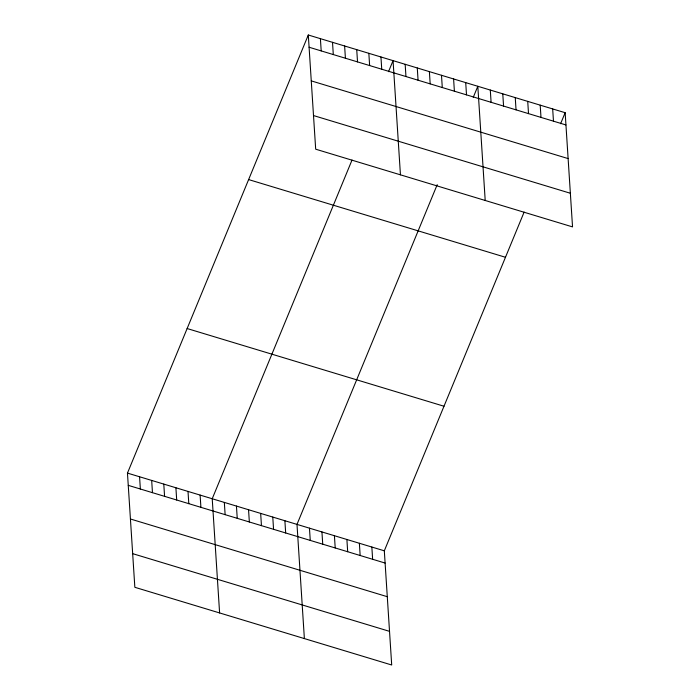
<?xml version="1.0" encoding="UTF-8"?>
<svg xmlns="http://www.w3.org/2000/svg" width="700" height="700" viewBox="0 0 700 700"><rect width="100%" height="100%" fill="white"/><g stroke="black" fill="none" stroke-linecap="round" stroke-linejoin="round"><path stroke-width="1.05" d="M524.125 212.1L384.317 550.812L391.703 665L134.846 587.3L127.461 473.104L308.297 35L565.154 112.7L572.539 226.896L315.683 149.188L308.297 35M352.03 160.037L212.222 498.75L219.607 612.938M388.5 71.689L393.059 60.637L400.444 174.834M437.211 184.678L296.993 524.387L304.377 638.584M473.261 97.326L477.82 86.284L485.205 200.471M560.595 123.742L565.154 112.7M309.085 47.241L565.95 124.95M311.264 80.885L568.12 158.585M313.504 115.553L570.36 193.252M248.623 179.576L505.479 257.276M187.136 328.536L443.993 406.236M127.461 473.104L384.317 550.812M128.258 485.354L385.114 563.054M130.428 518.997L387.293 596.697M132.668 553.656L389.533 631.356M552.676 108.929L553.472 121.17M540.199 105.157L540.995 117.399M527.73 101.377L528.517 113.628M515.253 97.606L516.04 109.848M502.775 93.835L503.562 106.076M490.298 90.055L491.094 102.305M465.71 82.618L466.506 94.868M453.6 78.96L454.396 91.201M441.49 75.294L442.286 87.535M429.389 71.627L430.176 83.877M417.279 67.97L418.066 80.211M405.169 64.304L405.956 76.554M380.949 56.98L381.736 69.221M368.839 53.314L369.635 65.564M356.729 49.656L357.525 61.897M344.619 45.99L345.415 58.231M371.849 547.032L372.636 559.282M332.509 42.324L333.305 54.574M359.371 543.261L360.159 555.503M320.399 38.666L321.195 50.907M346.894 539.49L347.681 551.731M334.416 535.71L335.213 547.96M321.939 531.939L322.735 544.18M309.461 528.168L310.257 540.409M284.882 520.73L285.67 532.971M272.773 517.064L273.56 529.305M260.662 513.398L261.45 525.648M248.553 509.74L249.349 521.981M236.443 506.074L237.239 518.324M224.332 502.416L225.129 514.657M200.112 495.084L200.909 507.334M188.011 491.426L188.799 503.668M175.901 487.76L176.689 500.001M163.791 484.094L164.579 496.344M151.681 480.436L152.469 492.677M139.571 476.77L140.359 489.011"/></g></svg>
